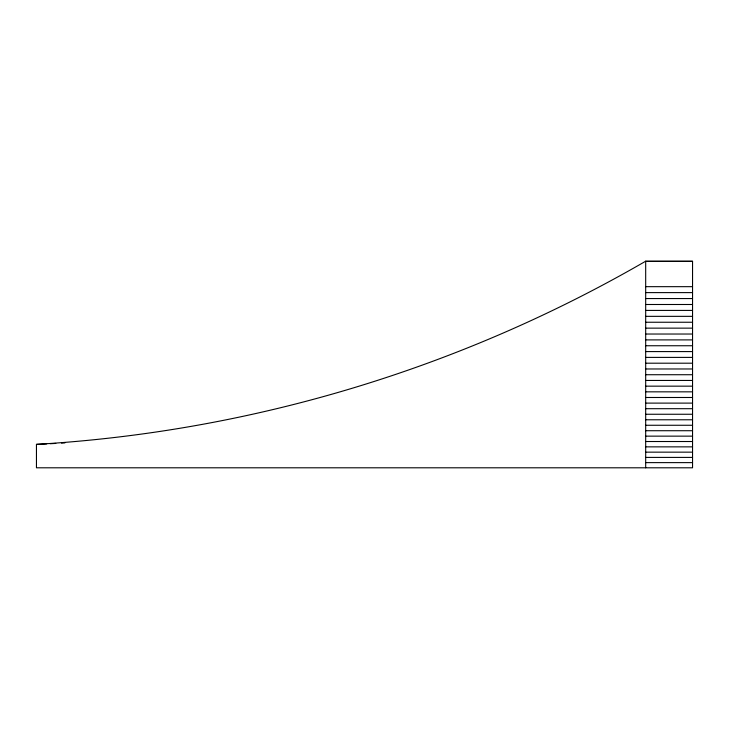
<?xml version="1.0" encoding="UTF-8"?>
<svg xmlns="http://www.w3.org/2000/svg" width="729" height="729" viewBox="0 0 729 729"><rect width="100%" height="100%" fill="white"/><g stroke="black" fill="none" stroke-linecap="round" stroke-linejoin="round"><path stroke-width="1.09" d="M645.684 261.201L692.55 261.201L692.55 467.799L36.45 467.799L36.45 444.362A1379.222 1379.222 0 0 0 645.684 261.201L645.684 467.799M645.684 261.383L692.55 261.383M645.684 286.67L692.55 286.67M645.684 292.611L692.55 292.611M645.684 298.562L692.55 298.562M645.684 304.494L692.55 304.494M645.684 310.417L692.55 310.417M645.684 316.34L692.55 316.34M645.684 322.245L692.55 322.245M645.684 328.141L692.55 328.141M645.684 334.028L692.55 334.028M645.684 339.896L692.55 339.896M645.684 345.746L692.55 345.746M645.684 351.588L692.55 351.588M645.684 357.401L692.55 357.401M645.684 363.197L692.55 363.197M645.684 368.974L692.55 368.974M645.684 374.724L692.55 374.724M645.684 380.456L692.55 380.456M645.684 386.16L692.55 386.16M645.684 391.837L692.55 391.837M645.684 397.487L692.55 397.487M645.684 403.11L692.55 403.11M645.684 408.696L692.55 408.696M645.684 414.254L692.55 414.254M645.684 419.776L692.55 419.776M645.684 425.262L692.55 425.262M645.684 430.721L692.55 430.721M645.684 436.142L692.55 436.142M645.684 441.519L692.55 441.519M645.684 446.859L692.55 446.859M645.684 452.153L692.55 452.153M645.684 457.411L692.55 457.411M645.684 462.623L692.55 462.623M64.89 442.904A1711.583 1711.583 0 0 1 61.482 443.104M55.787 443.423A1711.583 1711.583 0 0 1 50.101 443.724M46.692 443.888A1711.583 1711.583 0 0 1 36.45 444.362"/></g></svg>
